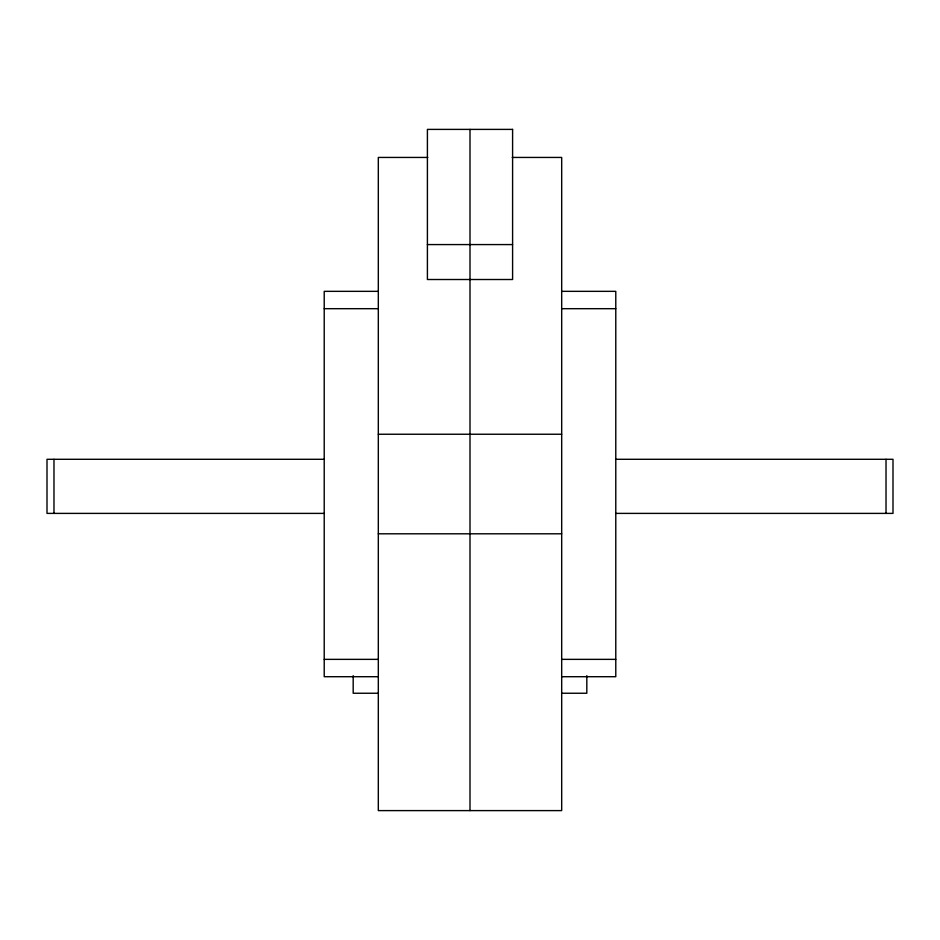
<?xml version="1.0" encoding="UTF-8"?>
<svg xmlns="http://www.w3.org/2000/svg" width="940" height="940" viewBox="0 0 940 940"><rect width="100%" height="100%" fill="white"/><g stroke="black" fill="none" stroke-linecap="round" stroke-linejoin="round"><path stroke-width="1.41" d="M886.02 513.393L886.02 459.296M427.794 157.438L378.315 157.438L378.315 810.609L561.685 810.609L561.685 157.438L512.206 157.438M427.406 244.576L512.594 244.576M378.315 291.341L324.218 291.341L324.218 676.706L378.315 676.706M561.685 291.341L615.782 291.341L615.782 676.706L561.685 676.706M324.218 308.684L378.315 308.684M561.685 308.684L615.782 308.684M378.315 434.245L561.685 434.245M324.218 459.296L47 459.296L47 513.393L324.218 513.393M615.782 459.296L893 459.296L893 513.393L615.782 513.393M378.315 533.803L561.685 533.803M324.218 659.363L378.315 659.363M561.685 659.363L615.782 659.363M378.315 693.25L353.181 693.25L353.181 675.649M561.685 693.25L586.819 693.25L586.819 675.649M470 129.391L470 810.609M53.98 459.296L53.98 513.393M512.594 129.391L427.406 129.391L427.406 279.509L512.594 279.509L512.594 129.391"/></g></svg>
